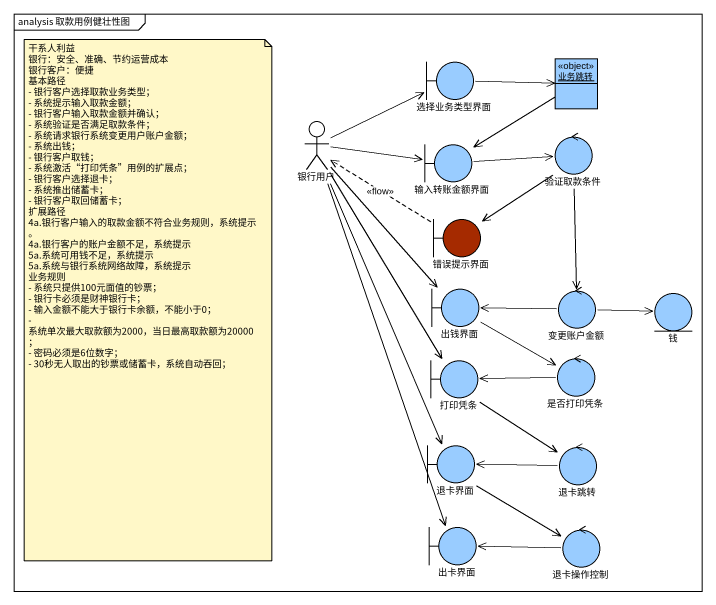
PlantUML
@startuml
mainframe analysis 取款用例健壮性图
allowmixing
hide circle
hide empty members
boundary 选择业务类型界面 #99CCFF
object 业务跳转 <<object>> #99CCFF
actor 银行用户
boundary 输入转账金额界面 #99CCFF
control 验证取款条件 #99CCFF
boundary 错误提示界面 #A52A00
boundary 出钱界面 #99CCFF
control 变更账户金额 #99CCFF
entity 钱 #99CCFF
boundary 打印凭条 #99CCFF
control 是否打印凭条 #99CCFF
boundary 退卡界面 #99CCFF
control 退卡跳转 #99CCFF
boundary 出卡界面 #99CCFF
control 退卡操作控制 #99CCFF
选择业务类型界面 -right-> 业务跳转
业务跳转 --> 输入转账金额界面
银行用户 -right-> 选择业务类型界面
银行用户 -right-> 输入转账金额界面
银行用户 --> 出钱界面
银行用户 --> 打印凭条
银行用户 --> 退卡界面
银行用户 --> 出卡界面
输入转账金额界面 -right-> 验证取款条件
验证取款条件 --> 错误提示界面
验证取款条件 --> 变更账户金额
错误提示界面 .left.> 银行用户 : <<flow>>
出钱界面 --> 是否打印凭条
变更账户金额 -left-> 出钱界面
变更账户金额 -right-> 钱
打印凭条 --> 退卡跳转
是否打印凭条 -left-> 打印凭条
退卡界面 --> 退卡操作控制
退卡跳转 -left-> 退卡界面
退卡操作控制 -left-> 出卡界面
note as N1
  干系人利益
  银行：安全、准确、节约运营成本
  银行客户：便捷
  基本路径
  - 银行客户选择取款业务类型；
  - 系统提示输入取款金额；
  - 银行客户输入取款金额并确认；
  - 系统验证是否满足取款条件；
  - 系统请求银行系统变更用户账户金额；
  - 系统出钱；
  - 银行客户取钱；
  - 系统激活“打印凭条”用例的扩展点；
  - 银行客户选择退卡；
  - 系统推出储蓄卡；
  - 银行客户取回储蓄卡；
  扩展路径
  4a.银行客户输入的取款金额不符合业务规则，系统提示。
  4a.银行客户的账户金额不足，系统提示
  5a.系统可用钱不足，系统提示
  5a.系统与银行系统网络故障，系统提示
  业务规则
  - 系统只提供100元面值的钞票；
  - 银行卡必须是财神银行卡；
  - 输入金额不能大于银行卡余额，不能小于0；
  - 系统单次最大取款额为2000，当日最高取款额为20000；
  - 密码必须是6位数字；
  - 30秒无人取出的钞票或储蓄卡，系统自动吞回；
end note
@enduml
